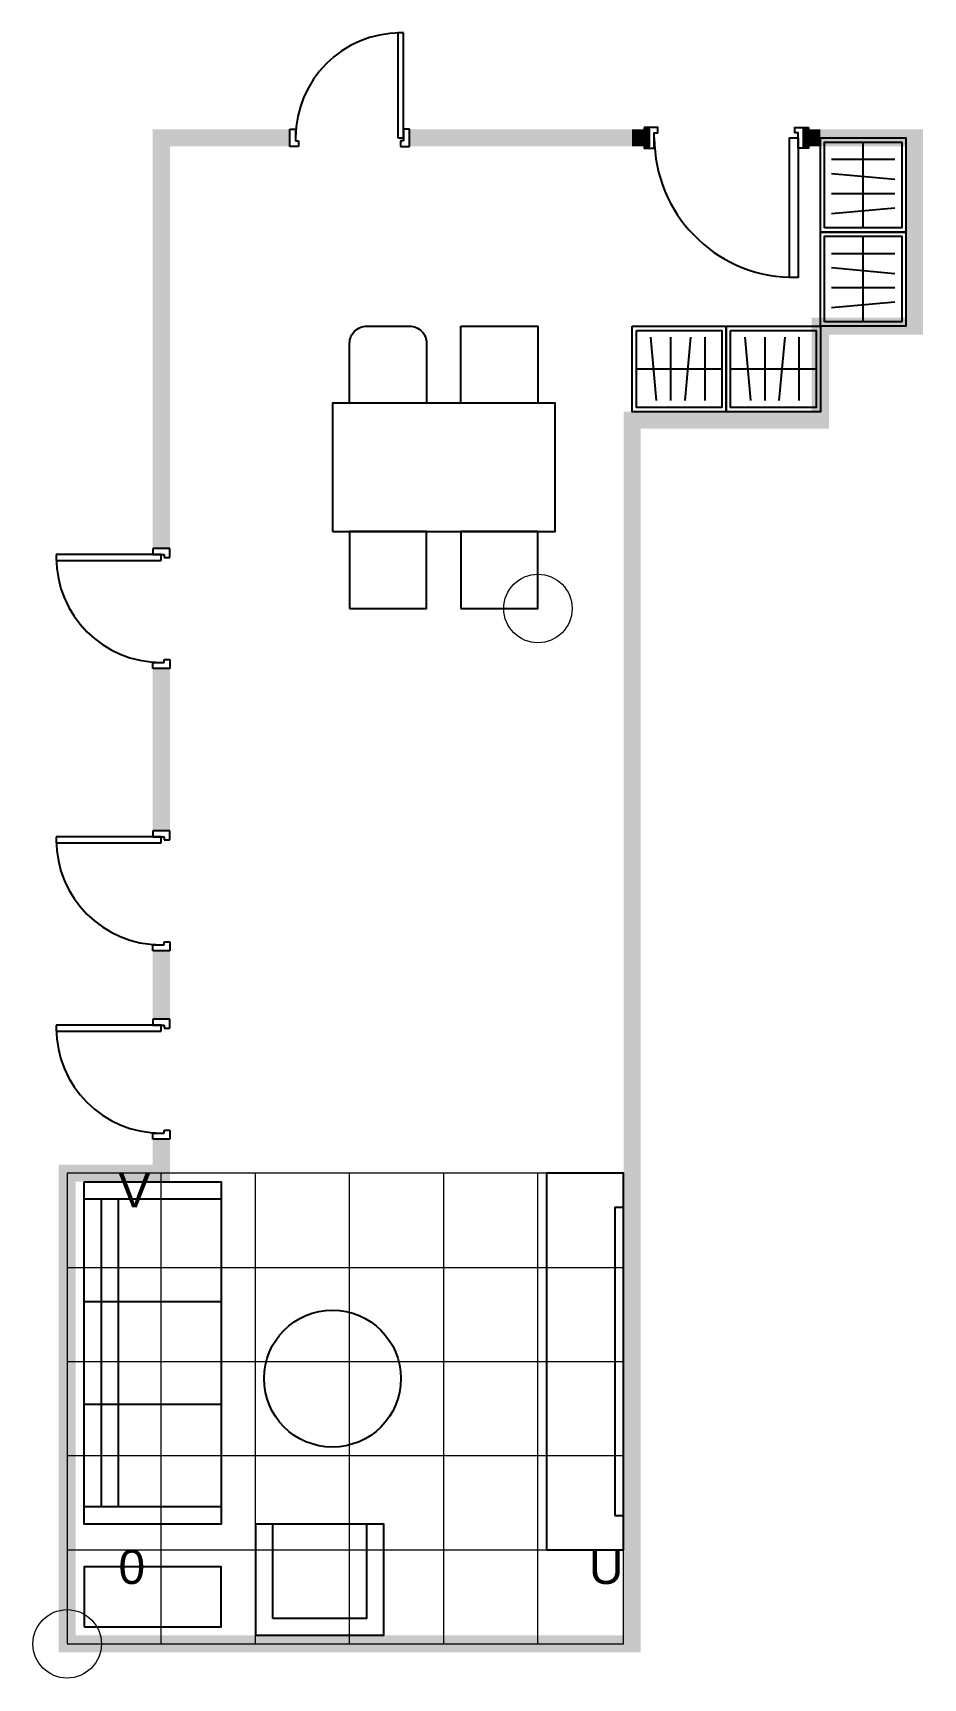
# Model space of a CAD drawing. Header units: millimetres. Extents: x 4200 to 9400, y 900 to 10513.
import ezdxf

# ---------------------------------------------------------------- set-up
doc = ezdxf.new("R2010")
doc.units = ezdxf.units.MM
doc.layers.add('helper', color=30, linetype='Continuous', lineweight=5)
doc.styles.get("Standard").update_dxf_attribs({"font": 'arial.ttf'})

# ---------------------------------------------------------------- blocks, each defined once
blk = doc.blocks.new('Door_Wide')
blk.add_line((100, 50), (100, -50))
for points in [[(70, 60), (70, 50), (100, 50), (100, -50), (70, -50), (70, -60), (130, -60), (130, -50), (130, 30), (150, 30), (150, 60), (70, 60)], [(1030, 60), (1030, 50), (1000, 50), (1000, -50), (1030, -50), (1030, -60), (970, -60), (970, -50), (970, 30), (950, 30), (950, 60), (1030, 60)]]:
    blk.add_lwpolyline(points)
blk.add_lwpolyline([(970, 0), (970, -815), (920, -815), (920, 0)], close=True)
blk.add_arc((945, 0), 815, 180, 268.24219)
for points in [[(0, 50), (0, -50), (100, 50), (100, -50)], [(1000, 50), (1000, -50), (1100, 50), (1100, -50)]]:
    blk.add_solid(points)
blk = doc.blocks.new('Sitting')
for p, q in [((100, 2600), (900, 2600)), ((200, 800), (200, 2600)), ((300, 800), (300, 2600)), ((900, 2600), (900, 800)), ((100, 2000), (900, 2000)), ((100, 1400), (900, 1400)), ((900, 800), (100, 800))]:
    blk.add_line(p, q)
for points in [[(100, 2700), (900, 2700), (900, 700), (100, 700)], [(2800, 550), (3250, 550), (3250, 2750), (2800, 2750)], [(3200, 750), (3250, 750), (3250, 2550), (3200, 2550)], [(1100, 50), (1850, 50), (1850, 700), (1100, 700)], [(1200, 150), (1750, 150), (1750, 700), (1200, 700)], [(100, 100), (900, 100), (900, 450), (100, 450)]]:
    blk.add_lwpolyline(points, close=True)
blk.add_circle((1550, 1550), 400)
at = {"layer": 'helper'}
for p, q in [((3250, 2750), (0, 2750)), ((0, 2750), (0, 0)), ((550, 0), (550, 2750)), ((1100, 0), (1100, 2750)), ((1650, 0), (1650, 2750)), ((2200, 0), (2200, 2750)), ((2750, 0), (2750, 2750)), ((3250, 0), (3250, 2750)), ((0, 2200), (3250, 2200)), ((0, 1650), (3250, 1650)), ((0, 1100), (3250, 1100)), ((0, 550), (3250, 550)), ((0, 0), (3250, 0))]:
    blk.add_line(p, q, dxfattribs=at)
blk.add_lwpolyline([(0, 0, 0, 0, 0), (2629.1, 1459.5, 200, 0, 0), (2803.9, 1556.6, 0, 0, 0)], format="xyseb", dxfattribs=at)
blk.add_circle((0, 0), 200, dxfattribs=at)
at = {"layer": 'helper', "char_height": 200}
for s, insert, attachment_point in [('V', (300, 2750), 1), ('0', (300, 550), 1), ('U', (3250, 550), 3)]:
    blk.add_mtext_dynamic_manual_height_columns(s, width=550, gutter_width=12.5, heights=[0], dxfattribs=dict(at, insert=insert, attachment_point=attachment_point))
blk = doc.blocks.new('Dining')
blk.add_lwpolyline([(100, 0), (350, 0, -0.414214), (450, -100), (450, -450), (0, -450), (0, -100, -0.414214)], format="xyb", close=True)
for points in [[(650, 0), (1100, 0), (1100, -450), (650, -450)], [(-100, -1200), (1200, -1200), (1200, -450), (-100, -450)], [(0, -1650), (450, -1650), (450, -1200), (0, -1200)], [(650, -1650), (1100, -1650), (1100, -1200), (650, -1200)]]:
    blk.add_lwpolyline(points, close=True)
at = {"layer": 'helper'}
blk.add_lwpolyline([(1100, -1650, 0, 0, 0), (510.2, -302.1, 200, 0, 0), (430.1, -118.8, 0, 0, 0)], format="xyseb", dxfattribs=at)
blk.add_circle((1100, -1650), 200, dxfattribs=at)
blk = doc.blocks.new('robe')
at = {"true_color": 0xffffff}
for p, q in [((250, 25), (250, 525)), ((65, 425), (435, 425)), ((65, 341.7), (435, 308.3)), ((65, 225), (435, 225)), ((65, 108.3), (435, 141.7))]:
    blk.add_line(p, q, dxfattribs=at)
for points in [[(0, 0), (0, 550), (500, 550), (500, 0)], [(25, 25), (25, 525), (475, 525), (475, 25)]]:
    blk.add_lwpolyline(points, close=True, dxfattribs=at)
blk = doc.blocks.new('AllBlock')
for points in [[(4900, 9950), (4900, 9850), (5550, 9950), (5550, 9850)], [(4900, 9950), (4900, 9300), (5000, 9950), (5000, 9300)], [(6550, 9950), (6550, 9850), (7200, 9950), (7200, 9850)], [(7100, 9950), (7100, 9850), (7750, 9950), (7750, 9850)], [(8750, 9950), (8750, 9850), (9400, 9950), (9400, 9850)], [(9300, 9950), (9300, 9300), (9400, 9950), (9400, 9300)], [(4900, 9400), (4900, 8750), (5000, 9400), (5000, 8750)], [(9300, 9400), (9300, 8750), (9400, 9400), (9400, 8750)], [(4900, 8850), (4900, 8200), (5000, 8850), (5000, 8200)], [(8750, 8850), (8750, 8750), (9400, 8850), (9400, 8750)], [(8750, 8850), (8750, 8200), (8850, 8850), (8850, 8200)], [(4900, 8300), (4900, 7650), (5000, 8300), (5000, 7650)], [(7650, 8300), (7650, 8200), (8300, 8300), (8300, 8200)], [(7650, 8300), (7650, 7650), (7750, 8300), (7750, 7650)], [(8200, 8300), (8200, 8200), (8850, 8300), (8850, 8200)], [(7650, 7750), (7650, 7100), (7750, 7750), (7750, 7100)], [(7650, 7200), (7650, 6550), (7750, 7200), (7750, 6550)], [(4900, 6650), (4900, 6000), (5000, 6650), (5000, 6000)], [(7650, 6650), (7650, 6000), (7750, 6650), (7750, 6000)], [(7650, 6100), (7650, 5450), (7750, 6100), (7750, 5450)], [(7650, 5550), (7650, 4900), (7750, 5550), (7750, 4900)], [(7650, 5000), (7650, 4350), (7750, 5000), (7750, 4350)], [(7650, 4450), (7650, 3800), (7750, 4450), (7750, 3800)], [(4350, 3900), (4350, 3800), (5000, 3900), (5000, 3800)], [(4350, 3900), (4350, 3250), (4450, 3900), (4450, 3250)], [(7650, 3900), (7650, 3250), (7750, 3900), (7750, 3250)], [(4350, 3350), (4350, 2700), (4450, 3350), (4450, 2700)], [(7650, 3350), (7650, 2700), (7750, 3350), (7750, 2700)], [(4350, 2800), (4350, 2150), (4450, 2800), (4450, 2150)], [(7650, 2800), (7650, 2150), (7750, 2800), (7750, 2150)], [(4350, 2250), (4350, 1600), (4450, 2250), (4450, 1600)], [(7650, 2250), (7650, 1600), (7750, 2250), (7750, 1600)], [(4350, 1700), (4350, 1050), (4450, 1700), (4450, 1050)], [(7650, 1700), (7650, 1050), (7750, 1700), (7750, 1050)], [(4350, 1150), (4350, 1050), (5000, 1150), (5000, 1050)], [(4900, 1150), (4900, 1050), (5550, 1150), (5550, 1050)], [(5450, 1150), (5450, 1050), (6100, 1150), (6100, 1050)], [(6000, 1150), (6000, 1050), (6650, 1150), (6650, 1050)], [(6550, 1150), (6550, 1050), (7200, 1150), (7200, 1050)], [(7100, 1150), (7100, 1050), (7750, 1150), (7750, 1050)]]:
    blk.add_solid(points)
for name, p in [('Door_Wide', (7700, 9900)), ('robe', (8800, 9350)), ('robe', (8800, 8800)), ('Dining', (6050, 8800)), ('Sitting', (4400, 1100))]:
    blk.add_blockref(name, p)
at = {"rotation": 270}
for p in [(7700, 8800), (8250, 8800)]:
    blk.add_blockref('robe', p, dxfattribs=at)
blk = doc.blocks.new('Door_Narrow')
at = {"color": 7}
for p, q in [((0, -234.6), (-613.5, -234.6)), ((-613.5, -234.6), (-613.5, -269.2)), ((-613.5, -269.2), (0, -269.2)), ((-50, -200), (-50, -234.6)), ((50, -200), (-50, -200)), ((-50, -200), (-50, -234.6)), ((-50, -234.6), (17.3, -234.6)), ((-50, -234.6), (17.3, -234.6)), ((0, -269.2), (0, -234.6)), ((17.3, -234.6), (17.3, -251.9)), ((17.3, -234.6), (17.3, -251.9)), ((17.3, -251.9), (50, -251.9)), ((17.3, -251.9), (50, -251.9)), ((50, -251.9), (50, -200)), ((50, -251.9), (50, -200)), ((17.3, -865.4), (17.3, -848.1)), ((17.3, -848.1), (50, -848.1)), ((50, -848.1), (50, -900)), ((-50, -900), (-50, -865.4)), ((-50, -865.4), (17.3, -865.4)), ((50, -900), (-50, -900))]:
    blk.add_line(p, q, dxfattribs=at)
blk.add_arc((0, -251.9), 613.5, 180, 269.9, dxfattribs=at)
for points in [[(50, 0), (-50, 0), (50, -200), (-50, -200)], [(50, -900), (-50, -900), (50, -1100), (-50, -1100)]]:
    blk.add_solid(points, dxfattribs=at)

msp = doc.modelspace()

# ---------------------------------------------------------------- block references
at = {"rotation": 270}
msp.add_blockref('Door_Narrow', (6600, 9900), dxfattribs=at)
for name, p in [('AllBlock', (0, 0)), ('Door_Narrow', (4950, 7700)), ('Door_Narrow', (4950, 6050)), ('Door_Narrow', (4950, 4950))]:
    msp.add_blockref(name, p)

doc.saveas('drawing.dxf')
